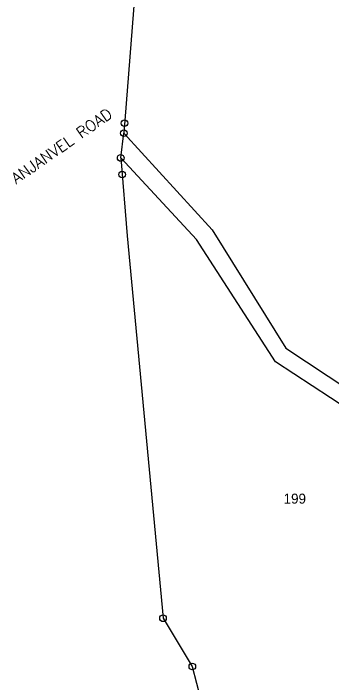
# Model space of a CAD drawing. Header units: metres. Extents: x 305262 to 307111, y 1940505 to 1944566.
# Drawn here: x 305289 to 305584, y 1940972 to 1941591 of the extents above; entities that cross this region are included whole.
import ezdxf

# ---------------------------------------------------------------- set-up
doc = ezdxf.new("R2010")
doc.units = ezdxf.units.M
doc.header["$MEASUREMENT"] = 0
for name, color, linetype in [('OFF', 1, 'Continuous'), ('POLY_ROAD', 30, 'Continuous'), ('TEXT_MAPOUT', 7, 'Continuous'), ('TEXT_PARCEL', 7, 'Continuous'), ('V_BOUND_LINE', 7, 'Continuous')]:
    doc.layers.add(name, color=color, linetype=linetype)
doc.styles.get("Standard").update_dxf_attribs({"font": 'simplex.shx'})
doc.styles.add('TEXT_MAP', font='')
doc.styles.get('TEXT_MAP').set_extended_font_data('Kruti Dev 050')

msp = doc.modelspace()

# ---------------------------------------------------------------- linework, layer by layer
for centre in [(305391.65, 1941489.8), (305390.91, 1941480.59), (305388.06, 1941457.67), (305389.35, 1941442.5), (305427.15, 1941032.24), (305454.23, 1940987.75)]:
    msp.add_circle(centre, 3.07)
at = {"layer": 'OFF'}
msp.add_line((305388.06, 1941457.67), (305390.91, 1941480.59), dxfattribs=at)
at = {"layer": 'POLY_ROAD'}
for p, q in [((305390.91, 1941480.59), (305472.54, 1941391.38)), ((305457.98, 1941382.37), (305388.06, 1941457.67)), ((305472.54, 1941391.38), (305540.68, 1941281.89)), ((305530.94, 1941269.34), (305457.98, 1941382.37)), ((305540.68, 1941281.89), (305759.91, 1941136.61)), ((305757.96, 1941120.48), (305530.94, 1941269.34))]:
    msp.add_line(p, q, dxfattribs=at)
at = {"layer": 'V_BOUND_LINE'}
for p, q in [((305410.54, 1941726.62), (305390.91, 1941480.59)), ((305388.06, 1941457.67), (305394.2, 1941385.83)), ((305394.2, 1941385.83), (305427.15, 1941032.24)), ((305427.15, 1941032.24), (305454.23, 1940987.75)), ((305454.23, 1940987.75), (305467.97, 1940934.42))]:
    msp.add_line(p, q, dxfattribs=at)

# ---------------------------------------------------------------- texts
at = {"layer": 'TEXT_MAPOUT'}
msp.add_text('ANJANVEL ROAD', height=10.2992, rotation=34.88669, dxfattribs=at).set_placement((305291.61, 1941433.34))
at = {"layer": 'TEXT_PARCEL', "style": 'TEXT_MAP'}
msp.add_text('199', height=9.269, rotation=359.96759, dxfattribs=at).set_placement((305538.53, 1941138.21))

doc.saveas('drawing.dxf')
